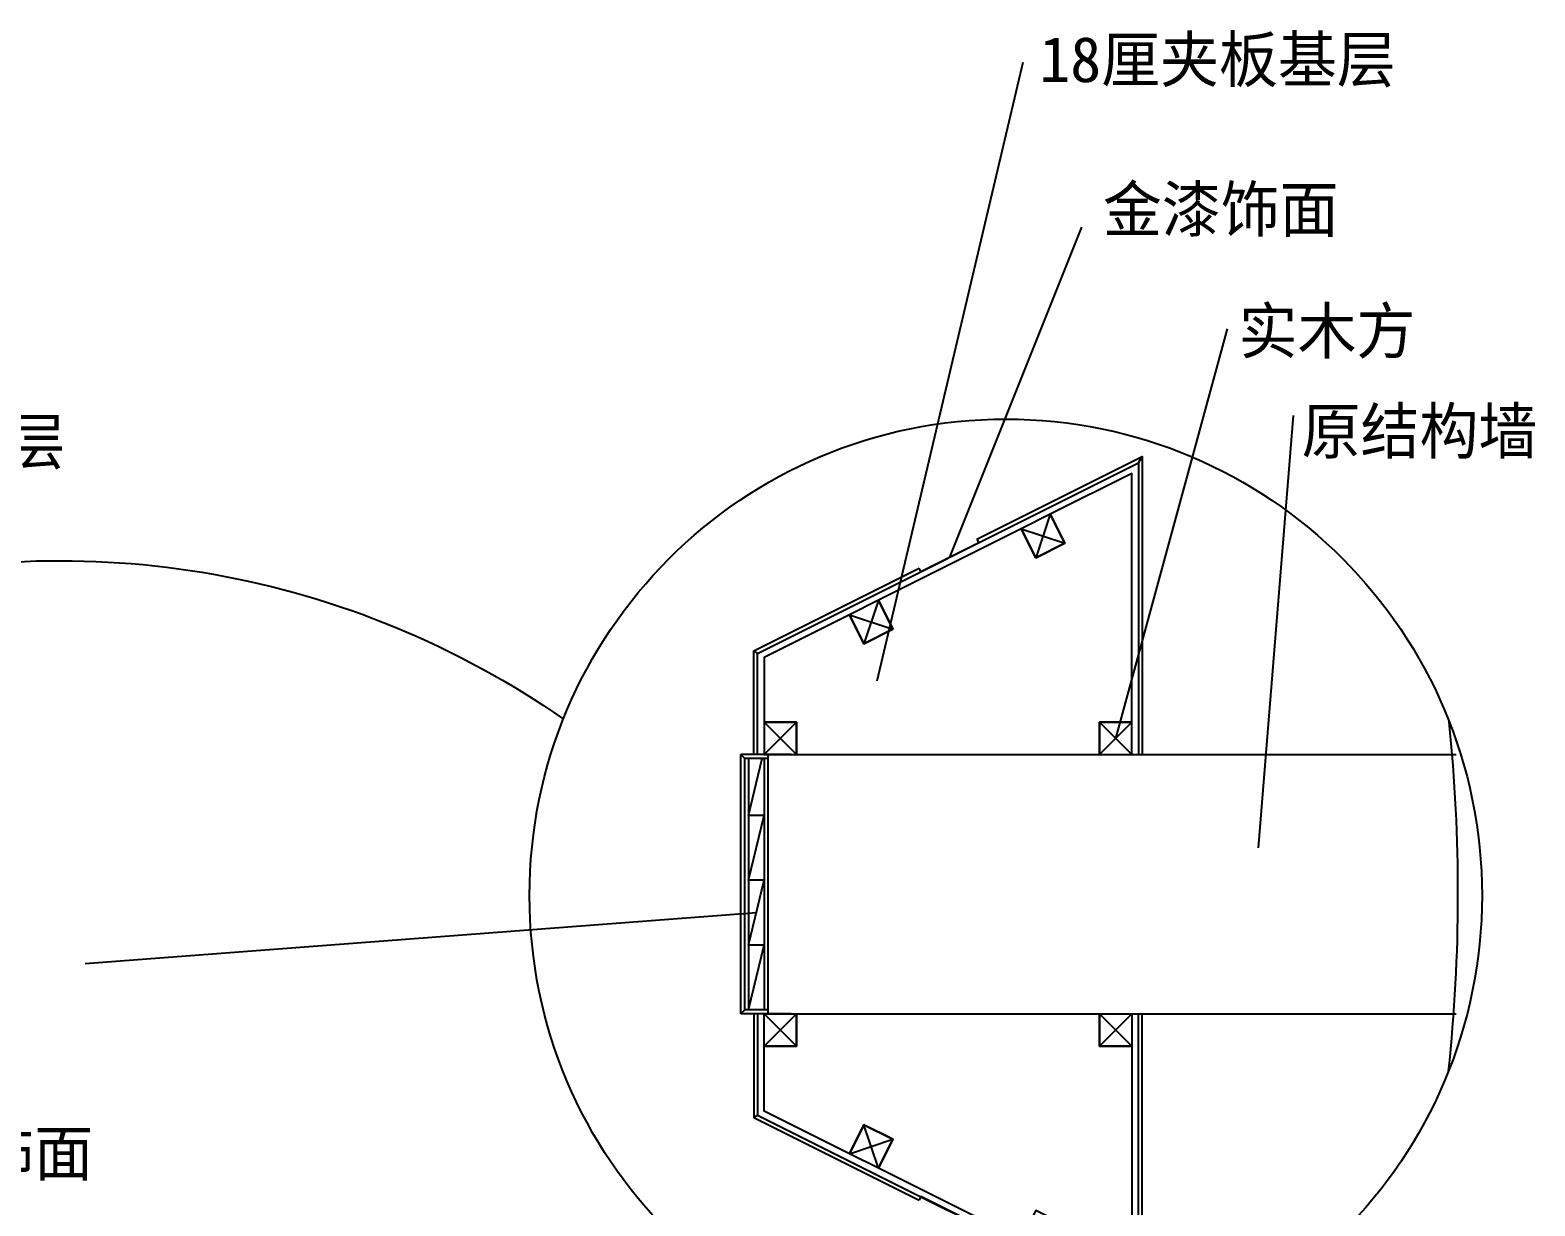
# Model space of a CAD drawing. Header units: metres. Extents: x -150 to 5859, y 346 to 5792.
# Drawn here: x 3535 to 5859, y 3977 to 5792 of the extents above; entities that cross this region are included whole.
import ezdxf

# ---------------------------------------------------------------- set-up
doc = ezdxf.new("R2010")
doc.units = ezdxf.units.M
for name, color, linetype in [('2', 2, 'Continuous'), ('3', 3, 'Continuous'), ('4', 4, 'Continuous'), ('7', 7, 'Continuous'), ('BH', 3, 'Continuous'), ('DIM', 3, 'Continuous'), ('TEXT', 3, 'Continuous'), ('WALL', 2, 'Continuous')]:
    doc.layers.add(name, color=color, linetype=linetype)
doc.dimstyles.get("Standard").update_dxf_attribs({"dimtxt": 2.5, "dimasz": 2.5, "dimexe": 1.25, "dimexo": 0.625, "dimtad": 1, "dimcen": 2.5, "dimazin": 3, "dimtfac": 1, "dimtmove": 0, "dimatfit": 3})

# ---------------------------------------------------------------- blocks, each defined once
blk = doc.blocks.new('BH5')
at = {"layer": 'BH'}
for p, q in [((3, 0), (3, 100)), ((15, 0), (15, 100))]:
    blk.add_line(p, q, dxfattribs=at)
blk.add_lwpolyline([(15, 100), (3, 50), (15, 50), (3, 0), (15, 0)], dxfattribs=at)

msp = doc.modelspace()

# ---------------------------------------------------------------- hatches: boundary and pattern name
at = {"layer": 'BH'}
h = msp.add_hatch(dxfattribs=at)
h.set_pattern_fill('ANSI31', scale=800)
h.paths.add_polyline_path([(4674.45, 4273.53), (4674.45, 4673.53), (5737.13, 4673.53), (5737.13, 4551.12), (5778.03, 4551.12), (5691.12, 4505.17), (5737.13, 4505.17), (5737.13, 4273.53)])
h = msp.add_hatch(dxfattribs=at)
h.set_pattern_fill('AR-CONC', scale=60)
h.paths.add_polyline_path([(4710.45, 4273.53), (4710.45, 4673.53), (5773.13, 4673.53), (5773.13, 4551.12), (5814.03, 4551.12), (5727.12, 4505.17), (5773.13, 4505.17), (5773.13, 4273.53)])

# ---------------------------------------------------------------- linework, layer by layer
at = {"layer": '2'}
for p, q in [((4710.45, 4673.53), (5737.13, 4673.53)), ((4674.45, 4273.53), (5737.13, 4273.53))]:
    msp.add_line(p, q, dxfattribs=at)
at = {"layer": '3'}
for points in [[(4658.45, 4673.53), (4658.45, 4829.82), (5246.45, 5123.82), (5246.45, 4673.53)], [(4658.45, 4673.53), (4658.45, 4829.82), (5246.45, 5123.82), (5246.45, 4673.53)], [(4658.45, 4273.53), (4658.45, 4117.24), (5246.45, 3823.24), (5246.45, 4273.53)], [(4658.45, 4273.53), (4658.45, 4117.24), (5246.45, 3823.24), (5246.45, 4273.53)]]:
    msp.add_lwpolyline(points, dxfattribs=at)
msp.add_circle((5041.62, 4456.03), 735.43, dxfattribs=at)
msp.add_arc((3149.45, 4459.64), 2590.53, 353.92, 5.86, dxfattribs=at)
at = {"layer": '4'}
for p, q in [((4632.45, 4379.53), (4632.45, 4673.53)), ((4710.45, 4673.53), (4632.45, 4673.53)), ((4632.45, 4273.53), (4632.45, 4379.53)), ((4674.45, 4273.53), (4632.45, 4273.53)), ((4710.45, 4273.53), (4632.45, 4273.53))]:
    msp.add_line(p, q, dxfattribs=at)
for points in [[(4997.17, 5005.89), (5252.45, 5133.53), (5252.45, 4673.53)], [(4997.17, 5005.89), (4999.85, 5000.53), (4910.41, 4955.8), (4907.73, 4961.17)], [(4652.45, 4673.53), (4652.45, 4833.53), (4907.73, 4961.17)], [(4652.45, 4273.53), (4652.45, 4113.53), (4907.73, 3985.89)], [(4997.17, 3941.17), (5252.45, 3813.53), (5252.45, 4273.53)], [(4997.17, 3941.17), (4999.85, 3946.54), (4910.41, 3991.26), (4907.73, 3985.89)]]:
    msp.add_lwpolyline(points, dxfattribs=at)
at = {"layer": '7'}
for p, q in [((5246.45, 5123.82), (5252.45, 5133.53)), ((5246.45, 5123.82), (5252.45, 5133.53)), ((4652.45, 4833.53), (4658.45, 4829.82)), ((4638.45, 4667.53), (4632.45, 4673.53)), ((4674.45, 4273.53), (4674.45, 4673.53)), ((4638.45, 4385.53), (4638.45, 4667.53)), ((4638.45, 4385.53), (4638.45, 4667.53)), ((4674.45, 4667.53), (4638.45, 4667.53)), ((4638.45, 4279.53), (4638.45, 4385.53)), ((4632.45, 4273.63), (4638.45, 4279.53)), ((4674.45, 4279.53), (4638.45, 4279.53)), ((4652.45, 4113.53), (4658.45, 4117.24))]:
    msp.add_line(p, q, dxfattribs=at)
for points in [[(5186.45, 4673.53), (5186.45, 4723.53), (5236.45, 4723.53), (5236.45, 5107.64), (5110.21, 5044.53), (5132.57, 4999.8), (5087.85, 4977.44), (5065.49, 5022.16), (4844.86, 4911.85), (4867.22, 4867.13), (4822.5, 4844.77), (4800.14, 4889.49), (4668.45, 4823.64), (4668.45, 4723.53), (4718.45, 4723.53), (4718.45, 4673.53)], [(5186.45, 4273.53), (5186.45, 4223.53), (5236.45, 4223.53), (5236.45, 3839.42), (5110.21, 3902.54), (5132.57, 3947.26), (5087.85, 3969.62), (5065.49, 3924.9), (4844.86, 4035.21), (4867.22, 4079.94), (4822.5, 4102.3), (4800.14, 4057.58), (4668.45, 4123.42), (4668.45, 4223.53), (4718.45, 4223.53), (4718.45, 4273.53)]]:
    msp.add_lwpolyline(points, dxfattribs=at)
for points in [[(5110.21, 5044.53), (5065.49, 5022.16), (5087.85, 4977.44), (5132.57, 4999.8)], [(4844.86, 4911.85), (4800.14, 4889.49), (4822.5, 4844.77), (4867.22, 4867.13)], [(4718.45, 4723.53), (4668.45, 4723.53), (4668.45, 4673.53), (4718.45, 4673.53)], [(5236.45, 4723.53), (5186.45, 4723.53), (5186.45, 4673.53), (5236.45, 4673.53)], [(4718.45, 4223.53), (4668.45, 4223.53), (4668.45, 4273.53), (4718.45, 4273.53)], [(5236.45, 4223.53), (5186.45, 4223.53), (5186.45, 4273.53), (5236.45, 4273.53)], [(4844.86, 4035.21), (4800.14, 4057.58), (4822.5, 4102.3), (4867.22, 4079.94)]]:
    msp.add_lwpolyline(points, close=True, dxfattribs=at)
at = {"layer": 'BH'}
for p, q in [((5110.21, 5044.53), (5087.85, 4977.44)), ((5065.49, 5022.16), (5132.57, 4999.8)), ((4844.86, 4911.85), (4822.5, 4844.77)), ((4800.14, 4889.49), (4867.22, 4867.13)), ((4718.45, 4723.53), (4668.45, 4673.53)), ((4668.45, 4723.53), (4718.45, 4673.53)), ((5186.45, 4723.53), (5236.45, 4673.53)), ((5236.45, 4723.53), (5186.45, 4673.53)), ((4668.45, 4679.53), (4668.45, 4673.53)), ((4644.45, 4667.53), (4644.45, 4479.53)), ((4668.45, 4667.53), (4668.45, 4479.53)), ((4668.45, 4223.53), (4718.45, 4273.53)), ((4718.45, 4223.53), (4668.45, 4273.53)), ((5236.45, 4223.53), (5186.45, 4273.53)), ((5186.45, 4223.53), (5236.45, 4273.53)), ((4844.86, 4035.21), (4822.5, 4102.3)), ((4800.14, 4057.58), (4867.22, 4079.94))]:
    msp.add_line(p, q, dxfattribs=at)
msp.add_lwpolyline([(2585.75, 4930.23, 0.2), (3233.83, 4928.03, -0.22), (4358.5, 4728.43, -4.52)], format="xyb", dxfattribs=at)
msp.add_lwpolyline([(4644.45, 4479.53), (4668.45, 4579.53), (4644.45, 4579.53), (4665.57, 4667.53)], dxfattribs=at)
at = {"layer": 'WALL'}
msp.add_line((4674.45, 4273.53), (4674.45, 4673.53), dxfattribs=at)

# ---------------------------------------------------------------- block references
at = {"layer": '3', "xscale": 2, "yscale": 2, "zscale": 2, "rotation": 180}
msp.add_blockref('BH5', (4674.45, 4479.53), dxfattribs=at)

# ---------------------------------------------------------------- texts
at = {"layer": 'TEXT'}
for s, p in [('18厘夹板基层', (5093.62, 5711.64)), ('金漆饰面', (5191.66, 5480.31)), ('实木方', (5401.19, 5292.56)), ('原结构墙', (5498.56, 5138.04)), ('18厘夹板基层', (3039.24, 5122.08)), ('红影木夹板饰面', (2995.49, 4023.46))]:
    msp.add_text(s, height=70, dxfattribs=at).set_placement(p)

# ---------------------------------------------------------------- leaders
at = {"layer": 'BH'}
msp.add_leader([(4843.09, 4787.36), (5068.54, 5742.35)], dimstyle='Standard', dxfattribs=at)
at = {"layer": 'DIM'}
for points in [[(4955.13, 4978.17), (5159.18, 5487.56)], [(5211.45, 4698.53), (5384.27, 5330.75)], [(5431.84, 4529.45), (5486.2, 5197.03)], [(4656.45, 4429.53), (3619.89, 4350.61)]]:
    msp.add_leader(points, dimstyle='Standard', dxfattribs=at)

doc.saveas('drawing.dxf')
